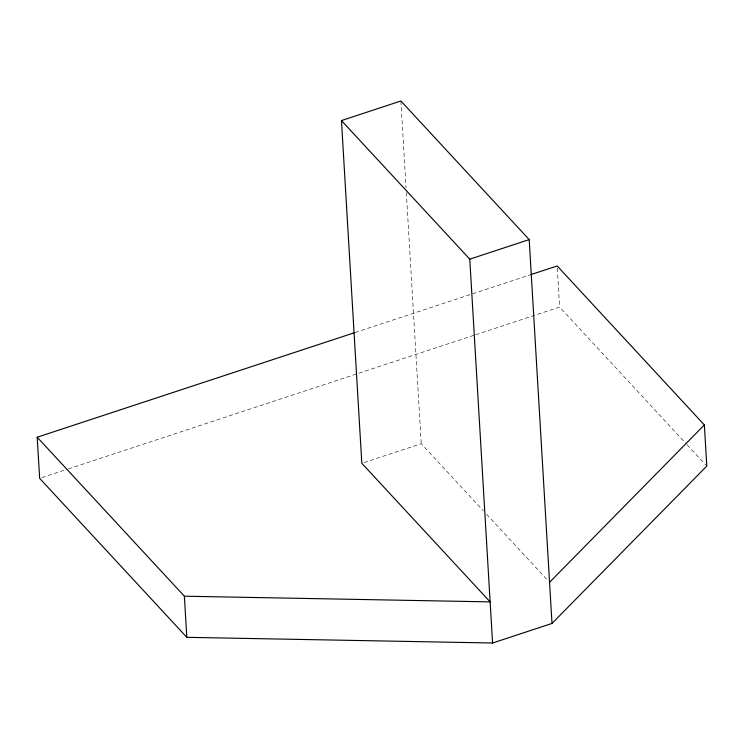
<?xml version="1.0" encoding="UTF-8"?>
<svg xmlns="http://www.w3.org/2000/svg" width="744" height="744" viewBox="0 0 744 744"><rect width="100%" height="100%" fill="white"/><g stroke="black" fill="none" stroke-linecap="round" stroke-linejoin="round"><path stroke-width="0.56" stroke-dasharray="3.72 2.79" d="M355.148 332.494L529.579 275.038M41.85 477.62L67.239 469.259M68.346 468.897L474.616 335.079M475.714 334.716L559.618 307.077L686.34 443.954M364.021 462.563L421.243 443.712L483.433 510.886M687.121 444.8L706.8 466.06M486.585 514.281L547.984 580.608M557.312 268.24L559.618 307.077M400.886 100.989L406.047 187.832M406.317 192.464L421.243 443.712"/><path stroke-width="1.12" d="M549.556 582.31L704.354 424.936L557.182 265.952L530.686 274.676M354.042 332.856L37.2 437.221L39.646 478.346L186.818 637.329L492.575 643.011L552.001 623.435L706.8 466.06L704.354 424.936M37.2 437.221L184.382 596.204L490.129 601.887L361.826 463.289L341.459 120.565L400.886 100.989L529.198 239.587L552.001 623.435M341.459 120.565L469.771 259.163L529.198 239.587M469.771 259.163L492.575 643.011M184.382 596.204L186.818 637.329"/></g></svg>
